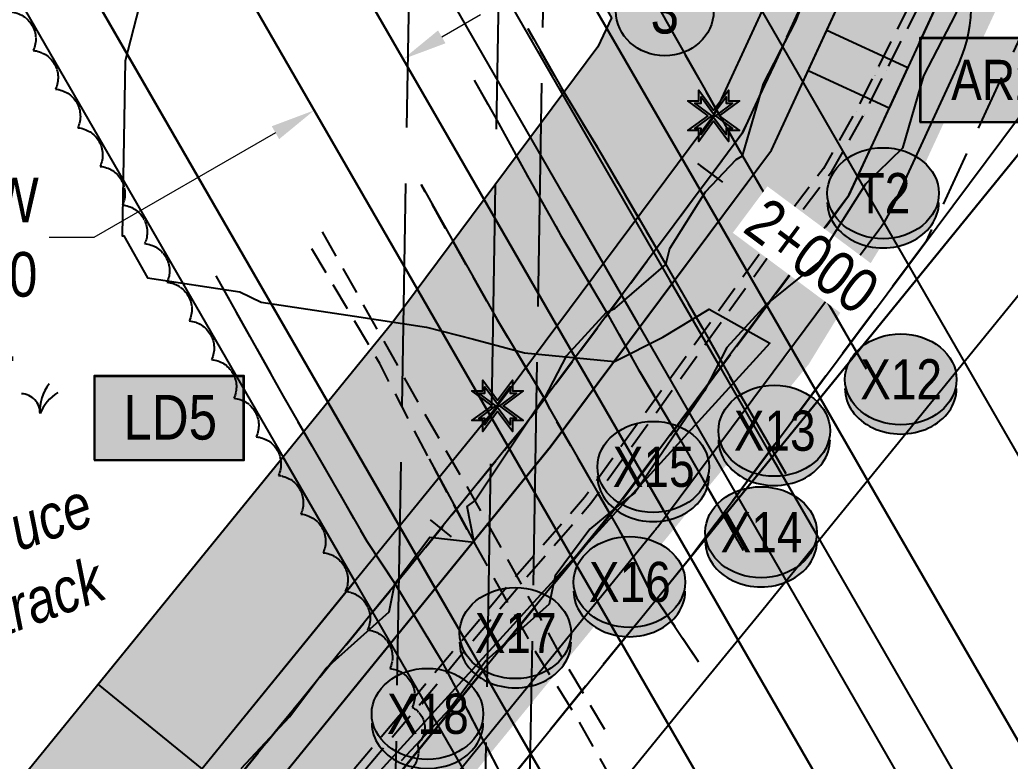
# Model space of a CAD drawing. Extents: x 406232 to 435383, y 6039561 to 6052989.
# Drawn here: x 422206.6 to 422428.4, y 6046898.9 to 6047065.1 of the extents above; entities that cross this region are included whole.
import ezdxf
from ezdxf.enums import TextEntityAlignment as Align

# ---------------------------------------------------------------- set-up
doc = ezdxf.new("R2010")
doc.units = 0
doc.header["$LTSCALE"] = 5
doc.header["$PDSIZE"] = 0.5
for name, pattern in [('0', [1, 1, 0]), ('foc-ACCESSROAD', [3.75, 2.5, -1.25]), ('foc-TIELINE', [1.875, 1.25, -0.625]), ('foc-TOPO', [1, 0.2, -0.8]), ('foc-UNSURVEYED', [12.5, 10, -2.5]), ('UG_PIPE', [1.875, 1.25, -0.625])]:
    doc.linetypes.add(name, pattern=pattern)
doc.layers.get('Defpoints').update_dxf_attribs({"color": 9})
for name, color, linetype in [('AS-PIPE-UG', 44, 'UG_PIPE'), ('AS-ROADS', 254, 'Continuous'), ('F-AR', 190, 'foc-ACCESSROAD'), ('F-RW', 190, 'Continuous'), ('L-MON', 1, 'Continuous'), ('L-USEC', 7, 'foc-UNSURVEYED'), ('P-BUFFER-H 100m', 191, 'Continuous'), ('P-BUFFER-H 30m', 51, 'Continuous'), ('P-CHAINAGE-CL', 201, 'foc-TIELINE'), ('P-CROSSINGS', 250, 'Continuous'), ('P-ELEVATION', 7, 'Continuous'), ('P-PROPOSED', 10, 'Continuous'), ('P-PROPOSED-H', 21, 'Continuous'), ('P-TEMP-BLOCKS', 250, 'Continuous'), ('P-TEMP-H', 41, 'Continuous'), ('P-TEMP_LOG DECK', 46, 'Continuous'), ('P-WORKAREA', 113, 'Continuous'), ('P-WORKAREA-H', 111, 'Continuous'), ('T-BUSH', 110, '0'), ('T-BUSH-T', 110, 'Continuous'), ('T-GENERAL', 48, 'foc-TOPO'), ('WETLAND', 143, 'Continuous')]:
    doc.layers.add(name, color=color, linetype=linetype)
doc.layers.add('F-RW-T', color=190, linetype='Continuous', lineweight=9)
doc.layers.add('P-CHAINAGE-T', color=201, linetype='Continuous', lineweight=18)
doc.styles.add('80', font='ARIALN.TTF', dxfattribs={"height": 10})
doc.styles.add('80CG', font='ARIALN.TTF', dxfattribs={"height": 10})
doc.styles.add('80L', font='ARIALN.TTF', dxfattribs={"height": 10})
doc.styles.add('Crossing', font='ARIALN.TTF', dxfattribs={"height": 10})
doc.styles.add('DESCRIPTION', font='ARIALN.TTF', dxfattribs={"height": 2.5})
doc.dimstyles.new('Compass 5 000', dxfattribs={"dimscale": 5, "dimtxt": 9, "dimasz": 2, "dimexe": 0.2, "dimexo": 0.0625, "dimgap": 0.5, "dimtad": 0, "dimtih": 1, "dimtoh": 1, "dimzin": 0, "dimdsep": 46, "dimtxsty": '80CG', "dimcen": 0.1, "dimse1": 1, "dimse2": 1, "dimclrd": 256, "dimclrt": 256, "dimaunit": 1, "dimadec": 4, "dimazin": 0, "dimtfac": 0.06, "dimtofl": 0, "dimtmove": 0, "dimatfit": 1, "dimfxl": 0.2, "dimtolj": 1, "dimtzin": 0, "dimlwd": -1, "dimarcsym": 0})

# ---------------------------------------------------------------- blocks, each defined once
blk = doc.blocks.new('*D437')
at = {"layer": 'Defpoints', "color": 0, "transparency": 16777216}
for p in [(422281.74, 6047128.85), (422255.05, 6047121.09), (422258.36, 6047115.37)]:
    blk.add_point(p, dxfattribs=at)
at = {"layer": 'F-RW-T', "transparency": 16777216}
for p, q in [((422287.1, 6047139.57), (422295.76, 6047144.57)), ((422246.39, 6047116.1), (422191.72, 6047084.57)), ((422191.72, 6047084.57), (422181.72, 6047084.57))]:
    blk.add_line(p, q, dxfattribs=at)
for points in [[(422286.27, 6047141.02), (422287.93, 6047138.13), (422278.43, 6047134.58)], [(422245.56, 6047117.54), (422247.22, 6047114.66), (422255.05, 6047121.09)]]:
    blk.add_solid(points, dxfattribs=at)
at = {"layer": 'F-RW-T', "transparency": 16777216, "insert": (422142.18, 6047084.57), "char_height": 10, "attachment_point": 5, "style": '80CG'}
blk.add_mtext('\\A1;Nova\\P27.00 P/L R/W\\PPlan 822 1703\\PDPL 800726', dxfattribs=at)
blk = doc.blocks.new('*D444')
at = {"layer": 'Defpoints', "color": 0, "transparency": 16777216}
for p in [(422280.74, 6047076.56), (422260.81, 6047065.07), (422272.52, 6047044.75)]:
    blk.add_point(p, dxfattribs=at)
at = {"layer": 'F-RW-T', "transparency": 16777216}
for p, q in [((422301.12, 6047061.23), (422309.78, 6047066.23)), ((422263.86, 6047039.75), (422223.14, 6047016.27)), ((422223.14, 6047016.27), (422213.14, 6047016.27))]:
    blk.add_line(p, q, dxfattribs=at)
for points in [[(422300.28, 6047062.68), (422301.95, 6047059.79), (422292.45, 6047056.24)], [(422263.03, 6047041.2), (422264.69, 6047038.31), (422272.52, 6047044.75)]]:
    blk.add_solid(points, dxfattribs=at)
at = {"layer": 'F-RW-T', "transparency": 16777216, "insert": (422173.6, 6047016.27), "char_height": 10, "attachment_point": 5, "style": '80CG', "bg_fill": 3, "box_fill_scale": 1.1, "bg_fill_color": 256, "bg_fill_true_color": 13158600, "bg_fill_transparency": 0}
blk.add_mtext('\\A1;Nova\\P23.00 P/L R/W\\PPlan 952 1690\\PDPL 941334', dxfattribs=at)
blk = doc.blocks.new('musk')
at = {"layer": 'T-GENERAL', "linetype": 'Continuous'}
for centre, radius, start, end in [((1.859, 0.152), 1.865, 140.732, 184.6871), ((-0.855, 0.033), 0.856, 357.7915, 88.2897), ((1.913, -0.804), 2.075, 122.4427, 157.2145)]:
    blk.add_arc(centre, radius, start, end, dxfattribs=at)
blk = doc.blocks.new('TEMP')
h = blk.add_hatch(color=255)
h.dxf.hatch_style = 1
h.paths.add_polyline_path([(0, 0.251), (-0.666, 1.152), (-0.666, 0.666), (-1.152, 0.666), (-0.251, 0), (-1.152, -0.666), (-0.666, -0.666), (-0.666, -1.152), (0, -0.251), (0.666, -1.152), (0.666, -0.666), (1.152, -0.666), (0.251, 0), (1.152, 0.666), (0.666, 0.666), (0.666, 1.152)])
h.paths.add_polyline_path([(0.566, 0.849), (0.566, 0.566), (0.849, 0.566), (0.083, 0), (0.849, -0.566), (0.566, -0.566), (0.566, -0.849), (0, -0.083), (-0.566, -0.849), (-0.566, -0.566), (-0.849, -0.566), (-0.083, 0), (-0.849, 0.566), (-0.566, 0.566), (-0.566, 0.849), (0, 0.083)], flags=16)
h = blk.add_hatch(color=1)
h.dxf.hatch_style = 1
h.paths.add_polyline_path([(0, 0.083), (-0.566, 0.849), (-0.566, 0.566), (-0.849, 0.566), (-0.083, 0), (-0.849, -0.566), (-0.566, -0.566), (-0.566, -0.849), (0, -0.083), (0.566, -0.849), (0.566, -0.566), (0.849, -0.566), (0.083, 0), (0.849, 0.566), (0.566, 0.566), (0.566, 0.849)])
at = {"color": 1}
for p, q in [((-0.083, 0), (0.083, 0)), ((0, 0.083), (0, -0.083))]:
    blk.add_line(p, q, dxfattribs=at)
at = {"color": 255, "flags": 128}
blk.add_lwpolyline([(-0.251, 0), (-1.152, 0.666), (-0.666, 0.666), (-0.666, 1.152), (0, 0.251), (0.666, 1.152), (0.666, 0.666), (1.152, 0.666), (0.251, 0), (1.152, -0.666), (0.666, -0.666), (0.666, -1.152), (0, -0.251), (-0.666, -1.152), (-0.666, -0.666), (-1.152, -0.666)], close=True, dxfattribs=at)
at = {"color": 1, "flags": 128}
blk.add_lwpolyline([(-0.083, 0), (-0.849, 0.566), (-0.566, 0.566), (-0.566, 0.849), (0, 0.083), (0.566, 0.849), (0.566, 0.566), (0.849, 0.566), (0.083, 0), (0.849, -0.566), (0.566, -0.566), (0.566, -0.849), (0, -0.083), (-0.566, -0.849), (-0.566, -0.566), (-0.849, -0.566)], close=True, dxfattribs=at)
blk = doc.blocks.new('Temporary Area')
h = blk.add_hatch(color=191)
h.dxf.hatch_style = 1
h.paths.add_polyline_path([(-16.83, -9.44), (16.33, -9.44), (16.33, 9.05), (-16.83, 9.05)])
at = {"color": 250}
for points in [[(-17.03, -9.64), (16.53, -9.64), (16.53, 9.25), (-17.03, 9.25)], [(-16.93, -9.54), (16.43, -9.54), (16.43, 9.15), (-16.93, 9.15)]]:
    blk.add_lwpolyline(points, close=True, dxfattribs=at)
at = {"color": 250, "style": '80L'}
blk.add_attdef('TEMPORARY', text='', height=9, dxfattribs=at).set_placement((0, -0.15), align=Align.MIDDLE_CENTER)
blk = doc.blocks.new('Temp_Area3')
h = blk.add_hatch(color=111)
h.dxf.hatch_style = 1
h.paths.add_polyline_path([(-16.83, -9.44), (16.33, -9.44), (16.33, 9.05), (-16.83, 9.05)])
at = {"color": 250}
for points in [[(-17.03, -9.64), (16.53, -9.64), (16.53, 9.25), (-17.03, 9.25)], [(-16.93, -9.54), (16.43, -9.54), (16.43, 9.15), (-16.93, 9.15)]]:
    blk.add_lwpolyline(points, close=True, dxfattribs=at)
at = {"color": 250, "style": '80L'}
blk.add_attdef('TEMPORARY', text='', height=9, dxfattribs=at).set_placement((0, -0.15), align=Align.MIDDLE_CENTER)
blk = doc.blocks.new('xing3')
h = blk.add_hatch(color=250)
h.dxf.hatch_style = 1
edge = h.paths.add_edge_path()
edge.add_ellipse((0, -2.05), major_axis=(-12.5, 0), ratio=0.816297, start_angle=0, end_angle=180)
edge.add_line((12.5, -2.05), (12.5, 0))
edge.add_ellipse((0, 0), major_axis=(-12.5, 0), ratio=0.816297, start_angle=0, end_angle=180, ccw=False)
edge.add_line((-12.5, 0), (-12.5, -2.05))
at = {"layer": 'P-BUFFER-H 100m'}
h = blk.add_hatch(color=256, dxfattribs=at)
h.dxf.hatch_style = 1
edge = h.paths.add_edge_path()
edge.add_ellipse((0, 0), major_axis=(-12.5, 0), ratio=0.816297, start_angle=0, end_angle=360)
at = {"color": 250}
blk.add_ellipse((0, 0), major_axis=(-12.5, 0), ratio=0.816297, dxfattribs=at)
blk.add_ellipse((0, -2.05), major_axis=(-12.5, 0), ratio=0.816297, start_param=0, end_param=3.141593, dxfattribs=at)
at = {"color": 250, "style": 'Crossing'}
blk.add_attdef('CROSSING', text='', height=9, dxfattribs=at).set_placement((0.09, 0.02), align=Align.MIDDLE_CENTER)
at = {"color": 250, "style": 'Crossing', "flags": 1}
for tag, p in [('OWNER', (0.09, -12.49)), ('DESCRIPTION', (0.09, -25.77)), ('LOCATION', (0.09, -39.3)), ('DWG_REF', (0.09, -52.84))]:
    blk.add_attdef(tag, text='', height=9, dxfattribs=at).set_placement(p, align=Align.MIDDLE_CENTER)
blk = doc.blocks.new('xing2')
h = blk.add_hatch(color=50)
h.dxf.hatch_style = 1
edge = h.paths.add_edge_path()
edge.add_ellipse((0, 0), major_axis=(-12.5, 0), ratio=0.816297, start_angle=0, end_angle=360)
h = blk.add_hatch(color=250)
h.dxf.hatch_style = 1
edge = h.paths.add_edge_path()
edge.add_ellipse((0, -2.05), major_axis=(-12.5, 0), ratio=0.816297, start_angle=0, end_angle=180)
edge.add_line((12.5, -2.05), (12.5, 0))
edge.add_ellipse((0, 0), major_axis=(-12.5, 0), ratio=0.816297, start_angle=0, end_angle=180, ccw=False)
edge.add_line((-12.5, 0), (-12.5, -2.05))
at = {"color": 250}
blk.add_ellipse((0, 0), major_axis=(-12.5, 0), ratio=0.816297, dxfattribs=at)
blk.add_ellipse((0, -2.05), major_axis=(-12.5, 0), ratio=0.816297, start_param=0, end_param=3.141593, dxfattribs=at)
at = {"color": 250, "style": 'Crossing'}
blk.add_attdef('CROSSING', text='', height=9, dxfattribs=at).set_placement((0.09, 0.02), align=Align.MIDDLE_CENTER)
at = {"color": 250, "style": 'Crossing', "flags": 1}
for tag, p in [('OWNER', (0.09, -12.49)), ('DESCRIPTION', (0.09, -25.77)), ('LOCATION', (0.09, -39.3)), ('DWG_REF', (0.09, -52.84))]:
    blk.add_attdef(tag, text='', height=9, dxfattribs=at).set_placement(p, align=Align.MIDDLE_CENTER)
blk = doc.blocks.new('*U699')
at = {"layer": 'P-ELEVATION'}
h = blk.add_hatch(color=111, dxfattribs=at)
h.dxf.hatch_style = 1
edge = h.paths.add_edge_path()
edge.add_ellipse((0, 0), major_axis=(-10.94, 0), ratio=0.913794, start_angle=0, end_angle=360)
at = {"layer": 'P-ELEVATION', "color": 7, "flags": 128}
blk.add_lwpolyline([(0, 0, 5, 0, 0), (30.2, 0.4, 0, 0, 0)], format="xyseb", dxfattribs=at)
at = {"layer": 'P-ELEVATION', "color": 7}
blk.add_ellipse((0, 0), major_axis=(-10.94, 0), ratio=0.913794, dxfattribs=at)
at = {"layer": 'P-ELEVATION', "style": '80'}
blk.add_attdef('BEND', text='', height=10, dxfattribs=at).set_placement((0, 0), align=Align.MIDDLE_CENTER)

msp = doc.modelspace()

# ---------------------------------------------------------------- hatches: boundary and pattern name
at = {"layer": 'P-BUFFER-H 30m'}
h = msp.add_hatch(color=256, dxfattribs=at)
h.dxf.hatch_style = 1
edge = h.paths.add_edge_path()
edge.add_line((422078.669, 6046739.07), (422091.406, 6046743.276))
edge.add_line((422091.406, 6046743.276), (422159.052, 6046746.994))
edge.add_arc((422157.406, 6046776.935), 29.986, 273.1459, 290.20378)
edge.add_line((422167.762, 6046748.794), (422184.143, 6046754.822))
edge.add_arc((422173.786, 6046782.963), 29.986, 290.20378, 320.86286)
edge.add_line((422197.045, 6046764.037), (422348.716, 6046950.421))
edge.add_arc((422325.458, 6046969.348), 29.986, 320.86286, 323.33395)
edge.add_line((422349.51, 6046951.441), (422399.023, 6047017.95))
edge.add_arc((422374.97, 6047035.856), 29.986, 323.33395, 335.22695)
edge.add_line((422402.197, 6047023.291), (422416.923, 6047055.2))
edge.add_arc((422389.696, 6047067.765), 29.986, 335.22695, 389.96272)
edge.add_line((422415.675, 6047082.741), (422097.869, 6047634.025))
edge.add_line((422097.869, 6047634.025), (422176.617, 6047866.451))
edge.add_arc((422148.217, 6047876.073), 29.986, 341.28303, 350.34858)
edge.add_line((422177.779, 6047871.046), (422216.802, 6048100.513))
edge.add_line((422216.802, 6048100.513), (422619.954, 6048513.275))
edge.add_arc((422598.502, 6048534.228), 29.986, 315.6749, 328.0327)
edge.add_arc((423027.778, 6049193.767), 786.938, 233.619087, 239.124397, ccw=False)
edge.add_line((422561.006, 6048560.211), (422153.361, 6048142.848))
edge.add_arc((422174.813, 6048121.896), 29.986, 135.6749, 170.34853)
edge.add_line((422145.251, 6048126.923), (422104.471, 6047887.126))
edge.add_line((422104.471, 6047887.126), (422020.339, 6047638.81))
edge.add_arc((422048.739, 6047629.188), 29.986, 161.28303, 209.96272)
edge.add_line((422022.76, 6047614.212), (422339.099, 6047065.472))
edge.add_line((422339.099, 6047065.472), (422336.093, 6047058.958))
edge.add_line((422336.093, 6047058.958), (422289.957, 6046996.985))
edge.add_line((422289.957, 6046996.985), (422147.087, 6046821.416))
edge.add_line((422147.087, 6046821.416), (422081.327, 6046817.801))
edge.add_arc((422082.973, 6046787.86), 29.986, 93.1459, 108.27547)
edge.add_line((422073.57, 6046816.334), (422044.337, 6046806.68))
edge.add_arc((422053.741, 6046778.206), 29.986, 108.27547, 136.71459)
edge.add_line((422031.912, 6046798.766), (421950.911, 6046712.766))
edge.add_arc((421972.74, 6046692.206), 29.986, 136.71459, 153.9725)
edge.add_line((421945.794, 6046705.365), (421829.892, 6046468.019))
edge.add_line((421829.892, 6046468.019), (421682.659, 6046318.916))
edge.add_arc((421703.995, 6046297.847), 29.986, 135.36133, 149.54377)
edge.add_line((421678.147, 6046313.046), (421542.211, 6046081.869))
edge.add_line((421542.211, 6046081.869), (421518.908, 6046052.69))
edge.add_arc((421542.34, 6046033.978), 29.986, 141.38985, 231.38985)
edge.add_line((421523.628, 6046010.546), (421558.775, 6045982.478))
edge.add_line((421558.775, 6045982.478), (421517.661, 6045930.994))
edge.add_arc((421541.092, 6045912.282), 29.986, 141.38985, 231.38985)
edge.add_line((421522.38, 6045888.85), (421539.649, 6045875.06))
edge.add_line((421539.649, 6045875.06), (421549.279, 6045736.701))
edge.add_line((421549.279, 6045736.701), (421371.933, 6045442.559))
edge.add_line((421371.933, 6045442.559), (421241.803, 6045246.163))
edge.add_arc((421266.8, 6045229.601), 29.986, 146.47195, 178.67792)
edge.add_line((421236.822, 6045230.292), (421226.276, 6044773.342))
edge.add_arc((421256.255, 6044772.65), 29.986, 178.67792, 186.87826)
edge.add_line((421226.484, 6044769.059), (421243.384, 6044628.964))
edge.add_line((421243.384, 6044628.964), (421276.513, 6044131.456))
edge.add_line((421276.513, 6044131.456), (421265.916, 6043833.544))
edge.add_line((421265.916, 6043833.544), (421226.079, 6042854.329))
edge.add_line((421226.079, 6042854.329), (421217.113, 6042635.181))
edge.add_line((421217.113, 6042635.181), (421201.691, 6042634.376))
edge.add_arc((421203.255, 6042604.431), 29.986, 92.98912, 124.70638)
edge.add_line((421186.181, 6042629.082), (421141.768, 6042598.321))
edge.add_line((421141.768, 6042598.321), (421082.239, 6042574.607))
edge.add_line((421082.239, 6042574.607), (420991.134, 6042558.346))
edge.add_arc((420996.402, 6042528.826), 29.986, 100.11985, 107.66455)
edge.add_line((420987.303, 6042557.399), (420935.116, 6042540.779))
edge.add_arc((420944.215, 6042512.207), 29.986, 107.66455, 188.71673)
edge.add_line((420914.575, 6042507.662), (420925.485, 6042436.504))
edge.add_arc((420955.125, 6042441.048), 29.986, 188.71673, 293.19001)
edge.add_arc((420969.945, 6042443.319), 29.986, 264.23499, 368.71673)
edge.add_line((420999.585, 6042447.864), (420994.502, 6042481.016))
edge.add_line((420994.502, 6042481.016), (421007.225, 6042485.068))
edge.add_line((421007.225, 6042485.068), (421057.718, 6042494.08))
edge.add_line((421057.718, 6042494.08), (421087.36, 6042336.645))
edge.add_arc((421116.829, 6042342.193), 29.986, 190.66276, 295.14027)
edge.add_arc((421131.563, 6042344.967), 29.986, 266.18524, 370.66276)
edge.add_line((421161.032, 6042350.515), (421130.419, 6042513.105))
edge.add_line((421130.419, 6042513.105), (421174.267, 6042530.573))
edge.add_arc((421163.17, 6042558.43), 29.986, 291.72064, 304.70638)
edge.add_line((421180.243, 6042533.779), (421218.361, 6042560.179))
edge.add_line((421218.361, 6042560.179), (421261.944, 6042562.454))
edge.add_arc((421260.38, 6042592.4), 29.986, 272.98912, 357.65718)
edge.add_line((421290.341, 6042591.174), (421300.983, 6042851.272))
edge.add_line((421300.983, 6042851.272), (421340.824, 6043830.611))
edge.add_arc((421310.863, 6043831.83), 29.986, 357.67037, 357.96277)
edge.add_line((421340.83, 6043830.764), (421351.513, 6044131.087))
edge.add_arc((421321.546, 6044132.153), 29.986, 357.96277, 363.80973)
edge.add_line((421351.466, 6044134.145), (421318.071, 6044635.642))
edge.add_arc((421288.151, 6044633.65), 29.986, 3.80973, 6.88899)
edge.add_line((421317.92, 6044637.247), (421301.297, 6044774.84))
edge.add_line((421301.297, 6044774.84), (421311.468, 6045215.581))
edge.add_line((421311.468, 6045215.581), (421434.955, 6045401.951))
edge.add_arc((421409.958, 6045418.514), 29.986, 326.47195, 328.91305)
edge.add_line((421435.638, 6045403.031), (421620.817, 6045710.164))
edge.add_arc((421595.137, 6045725.647), 29.986, 328.91305, 363.98161)
edge.add_line((421625.051, 6045727.729), (421613.063, 6045899.966))
edge.add_arc((421583.149, 6045897.884), 29.986, 3.98161, 45.395)
edge.add_line((421604.205, 6045919.233), (421645.422, 6045970.846))
edge.add_arc((421621.991, 6045989.558), 29.986, 321.38985, 411.38985)
edge.add_line((421640.703, 6046012.989), (421605.299, 6046041.262))
edge.add_line((421605.299, 6046041.262), (421739.932, 6046270.224))
edge.add_line((421739.932, 6046270.224), (421888.413, 6046420.589))
edge.add_arc((421867.076, 6046441.659), 29.986, 315.36133, 333.9725)
edge.add_line((421894.021, 6046428.501), (422010.162, 6046666.336))
edge.add_line((422010.162, 6046666.336), (422078.669, 6046739.07))
at = {"layer": 'P-PROPOSED-H'}
h = msp.add_hatch(color=256, dxfattribs=at)
h.dxf.hatch_style = 1
edge = h.paths.add_edge_path()
edge.add_line((421288.151, 6044633.65), (421271.269, 6044773.38))
edge.add_line((421271.269, 6044773.38), (421281.69, 6045224.927))
edge.add_line((421281.69, 6045224.927), (421409.958, 6045418.514))
edge.add_line((421409.958, 6045418.514), (421595.137, 6045725.647))
edge.add_line((421595.137, 6045725.647), (421583.149, 6045897.884))
edge.add_line((421583.149, 6045897.884), (421562.164, 6045914.641))
edge.add_line((421562.164, 6045914.641), (421621.991, 6045989.558))
edge.add_line((421621.991, 6045989.558), (421563.412, 6046036.337))
edge.add_line((421563.412, 6046036.337), (421579.359, 6046056.306))
edge.add_line((421579.359, 6046056.306), (421715.974, 6046288.639))
edge.add_line((421715.974, 6046288.639), (421867.076, 6046441.659))
edge.add_line((421867.076, 6046441.659), (421985.214, 6046683.583))
edge.add_line((421985.214, 6046683.583), (422062.05, 6046765.161))
edge.add_line((422062.05, 6046765.161), (422085.784, 6046772.999))
edge.add_line((422085.784, 6046772.999), (422157.406, 6046776.935))
edge.add_line((422157.406, 6046776.935), (422173.786, 6046782.963))
edge.add_line((422173.786, 6046782.963), (422325.458, 6046969.348))
edge.add_line((422325.458, 6046969.348), (422374.97, 6047035.856))
edge.add_line((422374.97, 6047035.856), (422389.696, 6047067.765))
edge.add_line((422389.696, 6047067.765), (422065.116, 6047630.8))
edge.add_line((422065.116, 6047630.8), (422148.217, 6047876.073))
edge.add_line((422148.217, 6047876.073), (422188.809, 6048114.768))
edge.add_line((422188.809, 6048114.768), (422598.502, 6048534.228))
edge.add_arc((423027.778, 6049193.767), 786.938, 235.830003, 236.941005, ccw=False)
edge.add_line((422585.794, 6048542.675), (422174.813, 6048121.896))
edge.add_line((422174.813, 6048121.896), (422133.634, 6047879.756))
edge.add_line((422133.634, 6047879.756), (422048.739, 6047629.188))
edge.add_line((422048.739, 6047629.188), (422372.83, 6047067.001))
edge.add_line((422372.83, 6047067.001), (422362.011, 6047043.557))
edge.add_line((422362.011, 6047043.557), (422313.624, 6046978.56))
edge.add_line((422313.624, 6046978.56), (422164.751, 6046795.615))
edge.add_line((422164.751, 6046795.615), (422154.338, 6046791.783))
edge.add_line((422154.338, 6046791.783), (422082.973, 6046787.86))
edge.add_line((422082.973, 6046787.86), (422053.741, 6046778.206))
edge.add_line((422053.741, 6046778.206), (421972.74, 6046692.206))
edge.add_line((421972.74, 6046692.206), (421854.681, 6046450.445))
edge.add_line((421854.681, 6046450.445), (421703.995, 6046297.847))
edge.add_line((421703.995, 6046297.847), (421566.976, 6046064.827))
edge.add_line((421566.976, 6046064.827), (421542.34, 6046033.978))
edge.add_line((421542.34, 6046033.978), (421600.919, 6045987.198))
edge.add_line((421600.919, 6045987.198), (421541.092, 6045912.282))
edge.add_line((421541.092, 6045912.282), (421568.649, 6045890.276))
edge.add_line((421568.649, 6045890.276), (421579.851, 6045729.331))
edge.add_line((421579.851, 6045729.331), (421397.283, 6045426.529))
edge.add_line((421397.283, 6045426.529), (421266.8, 6045229.601))
edge.add_line((421266.8, 6045229.601), (421256.255, 6044772.65))
edge.add_line((421256.255, 6044772.65), (421273.25, 6044631.758))
edge.add_line((421273.25, 6044631.758), (421306.535, 6044131.921))
edge.add_line((421306.535, 6044131.921), (421295.88, 6043832.401))
edge.add_line((421295.88, 6043832.401), (421256.041, 6042853.11))
edge.add_line((421256.041, 6042853.11), (421245.958, 6042606.66))
edge.add_line((421245.958, 6042606.66), (421203.255, 6042604.431))
edge.add_line((421203.255, 6042604.431), (421156.036, 6042571.727))
edge.add_line((421156.036, 6042571.727), (421090.506, 6042545.622))
edge.add_line((421090.506, 6042545.622), (420996.402, 6042528.826))
edge.add_line((420996.402, 6042528.826), (420944.215, 6042512.207))
edge.add_line((420944.215, 6042512.207), (420955.125, 6042441.048))
edge.add_line((420955.125, 6042441.048), (420969.945, 6042443.319))
edge.add_line((420969.945, 6042443.319), (420960.978, 6042501.81))
edge.add_line((420960.978, 6042501.81), (421000.01, 6042514.24))
edge.add_line((421000.01, 6042514.24), (421081.691, 6042528.819))
edge.add_line((421081.691, 6042528.819), (421116.829, 6042342.193))
edge.add_line((421116.829, 6042342.193), (421131.563, 6042344.967))
edge.add_line((421131.563, 6042344.967), (421096.382, 6042531.824))
edge.add_line((421096.382, 6042531.824), (421163.17, 6042558.43))
edge.add_line((421163.17, 6042558.43), (421208.29, 6042589.68))
edge.add_line((421208.29, 6042589.68), (421260.38, 6042592.4))
edge.add_line((421260.38, 6042592.4), (421271.021, 6042852.497))
edge.add_line((421271.021, 6042852.497), (421310.863, 6043831.83))
edge.add_line((421310.863, 6043831.83), (421321.546, 6044132.153))
edge.add_line((421321.546, 6044132.153), (421288.151, 6044633.65))
at = {"layer": 'P-TEMP-H'}
h = msp.add_hatch(color=256, dxfattribs=at)
h.dxf.hatch_style = 1
h.paths.add_polyline_path([(422224.128, 6046916.089), (422247.386, 6046897.162), (422281.644, 6046939.26), (422265.607, 6046967.062)])
h = msp.add_hatch(color=256, dxfattribs=at)
h.dxf.hatch_style = 1
h.paths.add_polyline_path([(422256.408, 6046908.249), (422281.644, 6046939.26), (422276.298, 6046948.528), (422248.655, 6046914.558)])
at = {"layer": 'P-WORKAREA-H'}
h = msp.add_hatch(color=256, dxfattribs=at)
h.dxf.hatch_style = 1
h.paths.add_polyline_path([(422387.369, 6047062.722), (422405.517, 6047054.343), (422401.327, 6047045.268), (422383.18, 6047053.647)])

# ---------------------------------------------------------------- linework, layer by layer
at = {"layer": 'AS-PIPE-UG', "flags": 128}
for points in [[(422007.506, 6047657.092), (422147.185, 6047425.856), (422192.182, 6047342.674), (422241.334, 6047254.941), (422349.275, 6047068.454), (422368.46, 6047034.531), (422396.21, 6046986.824)], [(422588.531, 6047373.113), (422559.251, 6047335.426), (422519.953, 6047284.32), (422436.712, 6047129.151), (422394.271, 6047045.44), (422386.6, 6047031.708), (422377.629, 6047019.982), (422333.11, 6046957.994), (422317.232, 6046939.716), (422189.53, 6046787.387), (422180.474, 6046777.718), (422166.555, 6046770.016), (422160.88, 6046766.976), (422153.41, 6046765.307), (422106.411, 6046757.777), (422092.804, 6046756.225), (422078.364, 6046753.547), (422070.862, 6046750.466), (422065.61, 6046747.067), (422003.275, 6046687.397), (421993.778, 6046676.89), (421993.756, 6046676.908), (421989.898, 6046669.4), (421877.222, 6046445.447), (421871.844, 6046434.653), (421867.496, 6046429.434), (421725.754, 6046277.072), (421607.655, 6046081.375), (421588.041, 6046049.128), (421561.01, 6046012.988), (421557.515, 6046009.386), (421555.235, 6046008.725), (421552.894, 6046009.836), (421550.151, 6046009.826), (421546.852, 6046007.765), (421538.659, 6045997.298)], [(422590.973, 6047373.069), (422560.68, 6047334.078), (422521.517, 6047283.147), (422438.392, 6047128.195), (422395.941, 6047044.464), (422388.152, 6047030.52), (422379.09, 6047018.676), (422334.523, 6046956.621), (422318.581, 6046938.269), (422190.847, 6046785.902), (422181.458, 6046775.878), (422167.161, 6046767.967), (422161.153, 6046764.748), (422153.254, 6046762.984), (422106.117, 6046755.431), (422092.542, 6046753.883), (422078.46, 6046751.271), (422071.435, 6046748.386), (422066.597, 6046745.255), (422004.51, 6046685.823), (421995.235, 6046675.562), (421991.59, 6046668.468), (421878.922, 6046444.53), (421873.409, 6046433.466), (421868.819, 6046427.956), (421727.213, 6046275.74), (421609.252, 6046080.272), (421589.57, 6046047.914), (421562.363, 6046011.538)], [(422378.148, 6046963.408), (422366.312, 6046983.916), (422360.338, 6046994.532), (422351.323, 6047010.249), (422346.265, 6047018.814), (422336.854, 6047035.033), (422328.11, 6047049.512), (422320.357, 6047063.107)], [(422308.405, 6047051.553), (422312.963, 6047043.417), (422320.228, 6047030.195), (422327.727, 6047016.861), (422338.036, 6046999.525), (422345.117, 6046986.776), (422354.875, 6046970.344), (422363.822, 6046954.606), (422368.593, 6046946.081)], [(422358.592, 6046921.186), (422347.377, 6046937.93), (422342.131, 6046948.442), (422338.391, 6046955.014), (422325.299, 6046977.756), (422324.109, 6046980.163), (422313.835, 6046997.351), (422304.016, 6047014.667), (422296.487, 6047028.131)], [(422274.318, 6047017.52), (422285.244, 6046998.096), (422295.78, 6046979.391), (422308.519, 6046957.271), (422326.909, 6046924.114), (422337.967, 6046905.398)], [(422348.993, 6046877.808), (422331.505, 6046908.406), (422322.183, 6046923.348), (422308.348, 6046947.952), (422297.822, 6046967.527), (422287.205, 6046988.03), (422271.275, 6047015.045)], [(422250.502, 6047007.667), (422265.586, 6046980.743), (422284.305, 6046948.223), (422290.63, 6046938.703), (422300.986, 6046921.554), (422314.292, 6046896.079), (422327.118, 6046873.639)]]:
    msp.add_lwpolyline(points, dxfattribs=at)
at = {"layer": 'AS-ROADS', "const_width": 4.998, "flags": 128}
msp.add_lwpolyline([(422178.188, 6046754.306), (422204.859, 6046773.603), (422381.26, 6046989.296), (422402.529, 6047024.006), (422449.037, 6047124.726), (422534.422, 6047275.899), (422572.07, 6047327.224), (422609.747, 6047372.733)], dxfattribs=at)
at = {"layer": 'Defpoints', "color": 5}
msp.add_polyline3d([(422256.201, 6046897.243, 849.348), (422267.033, 6046908.849, 849.315), (422275.204, 6046919.727, 849.314), (422289.303, 6046932.356, 849.081), (422290.63, 6046938.703, 849.871), (422298.458, 6046949.102, 848.942), (422308.348, 6046947.952, 848.812), (422306.821, 6046955.988, 848.818), (422308.519, 6046957.271, 848.694), (422323.732, 6046980.089, 848.836), (422324.109, 6046980.163, 848.873), (422329.123, 6046989.852, 848.77), (422338.036, 6046999.525, 849.172), (422339.854, 6047000.335, 849.211), (422351.323, 6047010.249, 849.015), (422352.186, 6047013.796, 849.063), (422360.185, 6047026.488, 849.884), (422367.072, 6047033.712, 850.044), (422368.46, 6047034.531, 850.136), (422373.168, 6047050.719, 850.879), (422380.332, 6047064.586, 852.22), (422386.513, 6047080.466, 852.518), (422393.619, 6047092.46, 851.455), (422401.709, 6047110.815, 851.399)], dxfattribs=at)
at = {"layer": 'Defpoints', "color": 3}
for points in [[(422349.275, 6047068.454, 851.514), (422368.46, 6047034.531, 850.136), (422396.21, 6046986.824, 848.409)], [(422320.357, 6047063.107, 851.4), (422328.11, 6047049.512, 850.681), (422336.854, 6047035.033, 850.427), (422346.265, 6047018.814, 849.492), (422351.323, 6047010.249, 849.015), (422360.338, 6046994.532, 848.414), (422366.312, 6046983.916, 848.129), (422378.148, 6046963.408, 847.576)], [(422308.405, 6047051.553, 850.725), (422312.963, 6047043.417, 850.73), (422320.228, 6047030.195, 850.182), (422327.727, 6047016.861, 849.563), (422338.036, 6046999.525, 849.172), (422345.117, 6046986.776, 848.792), (422354.875, 6046970.344, 848.383), (422363.822, 6046954.606, 847.854), (422368.593, 6046946.081, 847.869)], [(422296.487, 6047028.131, 850.529), (422304.016, 6047014.667, 849.724), (422313.835, 6046997.351, 849.429), (422324.109, 6046980.163, 848.873), (422325.299, 6046977.756, 848.907), (422338.391, 6046955.014, 848.778), (422342.131, 6046948.442, 848.671), (422347.377, 6046937.93, 848.569), (422358.592, 6046921.186, 847.963)], [(422250.502, 6047007.667, 851.407), (422265.586, 6046980.743, 850.07), (422284.305, 6046948.223, 849.455), (422290.63, 6046938.703, 849.871), (422300.986, 6046921.554, 849.152), (422314.292, 6046896.079, 848.67), (422327.118, 6046873.639, 848.229)]]:
    msp.add_polyline3d(points, dxfattribs=at)
at = {"layer": 'Defpoints'}
msp.add_polyline3d([(422381.263, 6047067.383, 853.083), (422379.723, 6047064.046, 852.755), (422377.629, 6047059.508, 852.246), (422375.535, 6047054.97, 852.239), (422373.441, 6047050.432, 851.946), (422371.346, 6047045.894, 851.415), (422369.252, 6047041.357, 850.668), (422368.491, 6047039.707, 850.475), (422366.592, 6047037.155, 850.216), (422363.607, 6047033.147, 850.012), (422360.623, 6047029.138, 849.701), (422357.638, 6047025.129, 849.513), (422354.654, 6047021.12, 849.302), (422351.67, 6047017.111, 849.083), (422348.685, 6047013.103, 848.84), (422345.701, 6047009.094, 848.756), (422342.716, 6047005.085, 848.81), (422339.732, 6047001.076, 848.797), (422336.748, 6046997.067, 848.719), (422333.763, 6046993.058, 848.662), (422330.779, 6046989.05, 848.513), (422327.795, 6046985.041, 848.298), (422324.81, 6046981.032, 848.391), (422321.826, 6046977.023, 848.173), (422319.637, 6046974.084, 848.021), (422318.796, 6046973.05, 848.041), (422315.642, 6046969.173, 848.179), (422312.487, 6046965.297, 848.194), (422309.333, 6046961.42, 848.454), (422306.179, 6046957.544, 848.548), (422303.024, 6046953.667, 848.555), (422299.87, 6046949.791, 848.56), (422296.716, 6046945.914, 848.652), (422293.561, 6046942.038, 848.817), (422290.407, 6046938.161, 848.868), (422287.253, 6046934.285, 848.809), (422284.098, 6046930.408, 848.943), (422280.944, 6046926.532, 848.968), (422277.79, 6046922.655, 849), (422274.635, 6046918.779, 849.001), (422271.481, 6046914.902, 848.971), (422268.327, 6046911.026, 848.952), (422265.172, 6046907.149, 849.014), (422262.018, 6046903.273, 849.074), (422258.864, 6046899.396, 848.978), (422255.709, 6046895.519, 849.022)], dxfattribs=at)
at = {"layer": 'Defpoints', "color": 2}
msp.add_polyline3d([(422298.272, 6046966.689, 1.599), (422304.32, 6046955.445, 2.076), (422308.414, 6046947.835, 2.399)], dxfattribs=at)
at = {"layer": 'F-AR'}
for points in [[(422185.833, 6046766.095), (422297.864, 6046903.766), (422302.771, 6046909.797), (422314.178, 6046923.814), (422328.519, 6046941.438), (422332.534, 6046946.371), (422341.651, 6046957.622), (422352.279, 6046971.9), (422358.341, 6046980.042), (422367.102, 6046991.81), (422375.911, 6047003.643), (422392.249, 6047025.589), (422392.4, 6047025.916), (422440.114, 6047129.307), (422526.005, 6047281.334), (422526.005, 6047281.334), (422564.182, 6047333.388), (422596.962, 6047372.962)], [(422622.542, 6047372.504), (422579.954, 6047321.09), (422579.954, 6047321.09), (422542.826, 6047270.468), (422542.826, 6047270.468), (422457.922, 6047120.186), (422409.528, 6047015.322), (422409.528, 6047015.322), (422409.528, 6047015.322), (422375.732, 6046969.926), (422373.731, 6046967.238), (422357.013, 6046944.781), (422357.013, 6046944.781), (422357.013, 6046944.781), (422357.013, 6046944.781), (422312.57, 6046890.166), (422300.72, 6046875.604), (422197.88, 6046749.227)]]:
    msp.add_lwpolyline(points, dxfattribs=at)
at = {"layer": 'F-RW'}
for points in [[(421418.24, 6048722.39), (421520.732, 6048544.449), (421550.498, 6048492.771), (421557.963, 6048479.797), (421780.565, 6048094.468), (421972.373, 6047761.459), (422150.656, 6047452.397), (422457.439, 6046920.252), (422730.69, 6046479.154), (422749.586, 6046448.652), (422762.882, 6046427.2), (422801.284, 6046365.224)], [(421417.167, 6048660.155), (421519.659, 6048482.206), (421522.771, 6048476.812), (421530.256, 6048463.836), (421743.244, 6048095.14), (421944.664, 6047745.468), (422211.594, 6047282.544), (422300.298, 6047128.713), (422329.597, 6047077.9), (422362.628, 6047020.617), (422373.507, 6047001.75), (422384.386, 6046982.883), (422385.447, 6046981.049), (422396.14, 6046962.513), (422430.071, 6046903.67), (422692.636, 6046479.833), (422711.533, 6046449.33), (422735.678, 6046410.363), (422763.331, 6046365.901)], [(422763.331, 6046365.901), (422735.678, 6046410.363), (422711.533, 6046449.33), (422692.636, 6046479.833), (422430.071, 6046903.67), (422396.14, 6046962.513), (422385.447, 6046981.049), (422384.386, 6046982.883), (422373.507, 6047001.75), (422362.628, 6047020.617), (422329.597, 6047077.9), (422300.298, 6047128.713), (422211.594, 6047282.544), (421944.664, 6047745.468), (421743.244, 6048095.14), (421530.256, 6048463.836), (421522.771, 6048476.812), (421519.659, 6048482.206), (421417.167, 6048660.155)], [(421416.633, 6048629.169), (421509.028, 6048468.89), (421516.517, 6048455.903), (421519.127, 6048451.374), (421724.345, 6048095.48), (422192.919, 6047282.876), (422299.767, 6047097.583), (422329.067, 6047046.771), (422352.208, 6047006.639), (422363.087, 6046987.772), (422373.966, 6046968.905), (422374.63, 6046967.754), (422385.321, 6046949.213), (422416.322, 6046895.45), (422673.831, 6046480.168), (422692.747, 6046449.665), (422722.271, 6046402.061), (422724.82, 6046403.641), (422748.31, 6046366.169)], [(422731.288, 6046366.472), (422679.528, 6046449.901), (422660.657, 6046480.403), (422406.886, 6046889.791), (422377.889, 6046940.076), (422367.203, 6046958.617), (422366.811, 6046959.3), (422355.93, 6046978.171), (422345.052, 6046997.04), (422328.702, 6047025.399), (422299.402, 6047076.22), (422180.126, 6047283.105), (421711.637, 6048095.709), (421518.763, 6048430.257), (421507.136, 6048450.464), (421499.628, 6048463.471), (421416.266, 6048607.883)], [(421415.728, 6048576.672), (421479.362, 6048466.31), (421485.647, 6048455.41), (421493.136, 6048442.423), (421518.223, 6048398.918), (421692.865, 6048096.046), (422161.442, 6047283.438), (422298.872, 6047045.107), (422328.172, 6046994.295), (422334.641, 6046983.075), (422345.522, 6046964.207), (422356.4, 6046945.341), (422367.092, 6046926.801), (422393.154, 6046881.604), (422641.73, 6046480.741), (422660.645, 6046450.238), (422712.381, 6046366.809)], [(422712.381, 6046366.809), (422660.645, 6046450.238), (422641.73, 6046480.741), (422393.154, 6046881.604), (422367.092, 6046926.801), (422356.4, 6046945.341), (422345.522, 6046964.207), (422334.641, 6046983.075), (422328.172, 6046994.295), (422298.872, 6047045.107), (422161.442, 6047283.438), (421692.865, 6048096.046), (421518.223, 6048398.918), (421493.136, 6048442.423), (421485.647, 6048455.41), (421479.362, 6048466.31), (421415.728, 6048576.672)], [(421414.957, 6048531.985), (421459.443, 6048454.833), (421465.739, 6048443.926), (421473.22, 6048430.94), (421517.453, 6048354.231), (421666.049, 6048096.529), (421887.434, 6047712.572), (422134.627, 6047283.916), (422298.109, 6047000.372), (422319.476, 6046963.331), (422327.409, 6046949.558), (422330.173, 6046944.789), (422340.864, 6046926.238), (422346.845, 6046915.876), (422351.558, 6046907.703), (422373.418, 6046869.806), (422614.368, 6046481.229), (422633.283, 6046450.726), (422649.623, 6046424.381), (422656.039, 6046408.346), (422677.238, 6046374.157), (422681.454, 6046367.36)], [(422681.454, 6046367.36), (422677.238, 6046374.157), (422679.788, 6046375.738), (422649.623, 6046424.381), (422633.283, 6046450.726), (422614.368, 6046481.229), (422373.418, 6046869.806), (422351.558, 6046907.703), (422346.845, 6046915.876), (422340.864, 6046926.238), (422330.173, 6046944.789), (422327.409, 6046949.558), (422319.476, 6046963.331), (422298.109, 6047000.372), (422134.627, 6047283.916), (421887.434, 6047712.572), (421666.049, 6048096.529), (421517.453, 6048354.231), (421473.22, 6048430.94), (421465.739, 6048443.926), (421459.443, 6048454.833), (421414.957, 6048531.985)], [(421413.947, 6048473.364), (421433.542, 6048439.321), (421439.753, 6048428.959), (421447.235, 6048415.961), (421516.447, 6048295.932), (421631.064, 6048097.16), (421861.76, 6047697.206), (422320.599, 6046901.324), (422320.86, 6046900.872), (422326.416, 6046891.246), (422331.295, 6046882.791), (422347.678, 6046854.403), (422578.679, 6046481.866), (422597.593, 6046451.363), (422622.759, 6046410.786), (422629.165, 6046394.771), (422645.769, 6046367.996)], [(422645.769, 6046367.996), (422629.165, 6046394.771), (422622.759, 6046410.786), (422597.593, 6046451.363), (422578.679, 6046481.866), (422347.678, 6046854.403), (422331.295, 6046882.791), (422326.416, 6046891.246), (422320.86, 6046900.872), (422320.599, 6046901.324), (422309.905, 6046919.872), (422299.211, 6046938.419), (422297.115, 6046942.053), (422099.633, 6047284.541), (421861.467, 6047697.597), (421631.064, 6048097.16), (421516.447, 6048295.932), (421447.235, 6048415.961), (421439.753, 6048428.959), (421433.542, 6048439.321), (421413.947, 6048473.364)], [(422627.922, 6046368.314), (422615.727, 6046387.981), (422609.32, 6046403.996), (422579.747, 6046451.681), (422560.833, 6046482.184), (422335.155, 6046846.49), (421848.773, 6047689.715), (421515.945, 6048266.774), (421434.239, 6048408.473), (421426.819, 6048421.361), (421420.608, 6048431.724), (421413.443, 6048444.172)], [(422596.965, 6047372.962), (422564.187, 6047333.387), (422526.005, 6047281.334), (422440.12, 6047129.293), (422392.244, 6047025.595), (422341.184, 6046957.098), (422185.831, 6046766.094), (422161.497, 6046757.139), (422089.532, 6046753.184), (422073.129, 6046747.767), (422001.845, 6046672.082), (421883.602, 6046429.943), (421731.946, 6046276.363), (421595.869, 6046044.945), (421482.187, 6045902.59), (421450.772, 6045883.399), (421432.73, 6045620.569), (421425.289, 6045526.771), (421304.444, 6045344.447), (421292.017, 6044806.847), (421358.969, 6044805.336), (421354.605, 6044607.607), (421421.736, 6044507.172)], [(421412.793, 6045622.044), (421431.535, 6045895.073), (421468.762, 6045917.815), (421579.359, 6046056.306), (421715.974, 6046288.639), (421867.076, 6046441.659), (421985.213, 6046683.58), (422062.05, 6046765.161), (422085.784, 6046772.999), (422157.406, 6046776.935), (422173.782, 6046782.962), (422325.408, 6046969.384), (422374.969, 6047035.869), (422422.313, 6047138.414), (422509.183, 6047292.2), (422548.416, 6047345.685), (422571.387, 6047373.42)], [(421255.566, 6045591.14), (421319.501, 6045669.896), (421338.774, 6045693.057), (421453.726, 6045834.915), (421453.726, 6045834.915), (421612.379, 6046033.584), (421747.918, 6046264.086), (421899.707, 6046418.521), (421921.601, 6046463.407), (421936.186, 6046493.314), (422031.386, 6046688.527), (422197.88, 6046749.227), (422300.72, 6046875.604), (422357.013, 6046944.781), (422357.013, 6046944.781), (422357.013, 6046944.781), (422357.013, 6046944.781), (422461.384, 6047073.2), (422461.384, 6047073.2), (422632.233, 6047283.256), (422695.246, 6047360.729), (422703.643, 6047371.053)], [(422729.042, 6047370.599), (422726.799, 6047367.841), (422722.02, 6047361.966), (422717.006, 6047355.801), (422711.272, 6047348.751), (422654.151, 6047278.521), (422440.986, 6047016.44), (422388.046, 6046951.351), (422372.791, 6046932.498), (422372.791, 6046932.498), (422354.541, 6046910.157), (422209.927, 6046732.359), (422045.839, 6046672.553)]]:
    msp.add_lwpolyline(points, dxfattribs=at)
at = {"layer": 'F-RW', "flags": 128}
msp.add_lwpolyline([(422703.218, 6047371.061), (422461.384, 6047073.2), (422357.013, 6046944.781), (422455.956, 6047077.615), (422694.754, 6047371.212)], dxfattribs=at)
at = {"layer": 'L-USEC'}
for p, q in [((422297.257, 6047278.354), (422290.405, 6046876.382)), ((422317.362, 6047278.011), (422310.51, 6046876.04)), ((422320.562, 6046875.843), (422327.414, 6047277.814))]:
    msp.add_line(p, q, dxfattribs=at)
at = {"layer": 'P-BUFFER-H 30m', "flags": 128}
for points in [[(422197.045, 6046764.037), (422348.716, 6046950.421, 0.0107826), (422349.51, 6046951.441), (422399.023, 6047017.95, 0.0519396), (422402.197, 6047023.291), (422416.923, 6047055.2, 0.2434768), (422415.675, 6047082.741), (422097.869, 6047634.025)], [(422022.76, 6047614.212), (422339.099, 6047065.472), (422336.093, 6047058.958), (422289.957, 6046996.985), (422147.087, 6046821.416), (422081.327, 6046817.801, 0.0661113), (422073.57, 6046816.334), (422044.337, 6046806.68, 0.1247299), (422031.912, 6046798.766), (421950.911, 6046712.766, 0.0754445), (421945.794, 6046705.365), (421829.892, 6046468.019), (421682.659, 6046318.916, 0.0619617), (421678.147, 6046313.046), (421542.211, 6046081.869), (421518.908, 6046052.69, 0.4142136), (421523.628, 6046010.546), (421558.775, 6045982.478), (421517.661, 6045930.994, 0.4142136), (421522.38, 6045888.85), (421539.649, 6045875.06), (421549.279, 6045736.701), (421371.933, 6045442.559)]]:
    msp.add_lwpolyline(points, format="xyb", dxfattribs=at)
at = {"layer": 'P-CHAINAGE-CL'}
for p, q in [((422358.423, 6047032.878), (422364.837, 6047028.103)), ((422364.035, 6047028.7, 849.806), (422359.225, 6047032.281, 849.806)), ((422303.26, 6046949.206, 848.558), (422298.608, 6046952.991, 848.558)), ((422300.624, 6046951.351), (422301.244, 6046950.846))]:
    msp.add_line(p, q, dxfattribs=at)
at = {"layer": 'P-TEMP_LOG DECK', "flags": 128}
msp.add_lwpolyline([(422224.128, 6046916.089), (422247.386, 6046897.162), (422281.644, 6046939.26), (422265.607, 6046967.062)], close=True, dxfattribs=at)
at = {"layer": 'P-WORKAREA', "flags": 128}
msp.add_lwpolyline([(422387.369, 6047062.722), (422405.517, 6047054.343), (422401.327, 6047045.268), (422383.18, 6047053.647)], close=True, dxfattribs=at)
at = {"layer": 'T-BUSH', "flags": 128}
msp.add_lwpolyline([(422199.602, 6047075.492, -0.5205671), (422204.596, 6047066.834, -0.5205671), (422209.59, 6047058.176, -0.5205671), (422214.584, 6047049.517, -0.5205671), (422219.579, 6047040.859, -0.5205671), (422224.573, 6047032.201, -0.5205671), (422229.567, 6047023.542, -0.5205671), (422234.561, 6047014.884, -0.5205671), (422239.555, 6047006.226, -0.5205671), (422244.55, 6046997.567, -0.5205671), (422249.544, 6046988.909, -0.5205671), (422254.538, 6046980.251, -0.5205671), (422259.532, 6046971.593, -0.5205671), (422264.527, 6046962.934, -0.5205671), (422269.521, 6046954.276, -0.5205671), (422274.515, 6046945.618, -0.5205671), (422279.509, 6046936.959, -0.5205671), (422284.503, 6046928.301, -0.5205671), (422289.498, 6046919.643, -0.5205671), (422294.492, 6046910.984, -0.5205671), (422295.684, 6046902.677, -0.5205671), (422289.187, 6046895.082, -0.5205671), (422282.69, 6046887.486, -0.5205671), (422276.193, 6046879.89, -0.5205671), (422269.696, 6046872.294, -0.5205671), (422263.199, 6046864.698, -0.5205671), (422256.702, 6046857.102, -0.5205671), (422250.205, 6046849.506, -0.5205671), (422243.708, 6046841.91, -0.5205671), (422237.211, 6046834.314, -0.5205671), (422230.714, 6046826.718, -0.5205671), (422224.217, 6046819.122, -0.5205671), (422217.72, 6046811.527, -0.5205671), (422211.223, 6046803.931, -0.5205671), (422204.726, 6046796.335, -0.5205671), (422198.229, 6046788.739, -0.5205671), (422191.732, 6046781.143, -0.5205671), (422185.235, 6046773.547, -0.5205671), (422178.438, 6046766.379, -0.5205671), (422169.079, 6046762.87, -0.5205671), (422162.426, 6046768.033, -0.5205671), (422156.722, 6046776.241, -0.5205671), (422150.194, 6046783.345, -0.5205671), (422140.258, 6046782.257, -0.5205671), (422130.324, 6046781.155, -0.5205671), (422120.39, 6046780.052, -0.5205671), (422110.455, 6046778.949, -0.5205671), (422100.521, 6046777.846, -0.5205671), (422090.586, 6046776.744, -0.5205671), (422080.842, 6046774.753, -0.5205671), (422071.339, 6046771.654, -0.5205671), (422061.836, 6046768.555, -0.5205671), (422054.352, 6046766.337, -0.5205671), (422047.804, 6046773.889, -0.5205671), (422041.255, 6046781.441, -0.5205671), (422033.337, 6046779.583, -0.5205671), (422026.266, 6046772.519, -0.5205671), (422019.195, 6046765.454, -0.5205671), (422012.123, 6046758.39, -0.5205671), (422005.052, 6046751.326, -0.5205671), (421997.98, 6046744.262, -0.5205671), (421989.997, 6046740.88, -0.5205671), (421981.891, 6046746.627, -0.5205671), (421975.262, 6046754.104, -0.5205671), (421968.658, 6046761.606, -0.5205671), (421961.964, 6046769.027, -0.5205671), (421955.122, 6046776.314, -0.5205671), (421948.273, 6046783.594, -0.5205671), (421939.72, 6046788.76, -0.5205671), (421931.135, 6046793.878, -0.5205671), (421922.549, 6046798.997, -0.5205671), (421914.269, 6046804.548, -0.5205671), (421906.549, 6046810.898, -0.5205671), (421906.622, 6046818.481, -0.5205671), (421912.004, 6046826.904, -0.5205671), (421918.668, 6046834.231, -0.5205671), (421926.145, 6046840.865, -0.5205671), (421933.623, 6046847.498, -0.5205671), (421940.545, 6046854.699, -0.5205671), (421949.195, 6046863.19, -0.5205671)], format="xyb", dxfattribs=at)
at = {"layer": 'WETLAND'}
msp.add_lwpolyline([(422169.678, 6047218.81), (422236.289, 6047079.663), (422230.165, 6047055.884), (422229.506, 6047016.672), (422229.901, 6047016.651), (422235.198, 6047007.195), (422255.847, 6047004.057), (422260.627, 6047001.774), (422281.544, 6046998.63), (422297.676, 6046996.205), (422308.199, 6046993.453), (422319.678, 6046990.451), (422339.794, 6046988.503), (422350.625, 6046993.897), (422361.028, 6047000.24), (422374.587, 6046992.558), (422165.242, 6046762.763)], dxfattribs=at)

# ---------------------------------------------------------------- block references
at = {"xscale": 0.99954368, "yscale": 0.99954368, "zscale": 0.99954368}
msp.add_blockref('*U699', (422351.075, 6047066.983), dxfattribs=at).add_auto_attribs({'BEND': '3'})
at = {"layer": 'L-MON', "xscale": 4.997718399999929, "yscale": 4.997718399999929, "zscale": 4.997718399999929}
msp.add_blockref('TEMP', (422362.011, 6047043.557), dxfattribs=at)
at = {"layer": 'P-CROSSINGS', "xscale": 0.99954368, "yscale": 0.99954368, "zscale": 0.99954368}
for p, values in [((422403.922, 6046984.466), {'CROSSING': 'X12'}), ((422375.603, 6046972.946), {'CROSSING': 'X13'}), ((422348.485, 6046964.855), {'CROSSING': 'X15'}), ((422372.633, 6046950.205), {'CROSSING': 'X14'}), ((422343.141, 6046939.053), {'CROSSING': 'X16'}), ((422317.589, 6046927.603), {'CROSSING': 'X17'}), ((422297.912, 6046909.507), {'CROSSING': 'X18'})]:
    msp.add_blockref('xing2', p, dxfattribs=at).add_auto_attribs(values)
at = {"layer": 'P-TEMP-BLOCKS'}
msp.add_blockref('Temp_Area3', (422425.259, 6047051.732), dxfattribs=at).add_auto_attribs({'TEMPORARY': 'AR2'})
ref = msp.add_blockref('Temporary Area', (422240.284, 6046975.98), dxfattribs=at)
ref.add_attrib('TEMPORARY', 'LD5', dxfattribs={"layer": '0', "color": 250, "height": 10, "style": '80L'}).set_placement((422240.284, 6046975.98), align=Align.MIDDLE_CENTER)
at = {"layer": 'T-GENERAL', "xscale": 4.995408904386386, "yscale": 4.995408904386386, "zscale": 4.995408904386386}
msp.add_blockref('musk', (422211.117, 6046976.788), dxfattribs=at)

# ---------------------------------------------------------------- texts
at = {"layer": 'Defpoints', "color": 5, "style": 'DESCRIPTION'}
for s, p in [('B2', (422402.103, 6047060.641)), ('B1', (422403.811, 6047059.724)), ('C2', (422400.234, 6047057.005)), ('C1', (422402.025, 6047056.188)), ('M2', (422398.029, 6047052.549)), ('A2', (422398.928, 6047054.319)), ('A1', (422400.684, 6047053.516)), ('Z2', (422397.086, 6047050.812)), ('M1', (422399.823, 6047051.712)), ('Z1', (422398.877, 6047049.908)), ('X1', (422397.519, 6047047.256)), ('Y2', (422393.912, 6047044.486)), ('Y1', (422395.719, 6047043.673))]:
    msp.add_text(s, height=0.125, dxfattribs=at).set_placement(p)
at = {"layer": 'Defpoints', "color": 5, "insert": (422395.755, 6047048.146), "char_height": 0.125, "width": 0.17514, "attachment_point": 1, "style": 'DESCRIPTION'}
msp.add_mtext('X2', dxfattribs=at)

# ---------------------------------------------------------------- dimensions: what is measured, and where the dimension line sits
at = {"layer": 'F-RW-T'}
dim = msp.add_linear_dim(base=(422255.055, 6047121.094), p1=(422281.738, 6047128.849), p2=(422258.357, 6047115.367), angle=209.96938, text='Nova\\P27.00 P/L R/W\\PPlan 822 1703\\PDPL 800726', dimstyle='Compass 5 000', dxfattribs=at)
dim.commit()
dim.dimension.update_dxf_attribs({"geometry": '*D437', "text_midpoint": (422142.177, 6047084.571), "dimtype": 161})

# ---------------------------------------------------------------- next in the draw order: texts
at = {"layer": 'P-CHAINAGE-T', "insert": (422387.084, 6047016.172), "char_height": 9.9954, "width": 31.69535, "attachment_point": 2, "rotation": 323.33395, "style": '80L', "bg_fill": 3, "box_fill_scale": 1.15, "bg_fill_color": 256, "bg_fill_true_color": 256, "bg_fill_transparency": 0}
msp.add_mtext('2+000', dxfattribs=at)

# ---------------------------------------------------------------- next in the draw order: linework, layer by layer
at = {"layer": 'Defpoints', "color": 2}
msp.add_polyline3d([(422378.033, 6047141.095, 851.831), (422387.412, 6047125.61, 851.475), (422417.653, 6047090.57, 851.423), (422418.114, 6047090.233, 851.369), (422422.365, 6047082.229, 852.518), (422416.184, 6047066.349, 852.22), (422409.02, 6047052.482, 850.879), (422404.312, 6047036.294, 850.136), (422396.037, 6047028.251, 849.884), (422388.038, 6047015.559, 849.063), (422387.175, 6047012.012, 849.015), (422373.888, 6047001.288, 849.172), (422364.975, 6046991.615, 848.77), (422359.961, 6046981.926, 848.873), (422344.371, 6046959.034, 848.694), (422342.673, 6046957.751, 848.818), (422340.717, 6046956.193, 0), (422334.31, 6046950.865, 848.942), (422326.482, 6046940.466, 849.871), (422325.155, 6046934.119, 849.081), (422311.056, 6046921.49, 849.314), (422302.885, 6046910.612, 849.315), (422292.053, 6046899.006, 849.348)], dxfattribs=at)
at = {"layer": 'P-CHAINAGE-CL', "flags": 128}
msp.add_lwpolyline([(420962.535, 6042442.184), (420952.596, 6042507.008), (420998.206, 6042521.533), (421092.573, 6042538.376), (421158.81, 6042564.763, 0.0567217), (421160.304, 6042565.564), (421205.772, 6042597.055), (421253.169, 6042599.53), (421263.531, 6042852.806), (421303.371, 6043832.097, 0.0012758), (421303.372, 6043832.135), (421314.063, 6044132.673), (421280.679, 6044632.878), (421263.762, 6044773.015), (421274.245, 6045227.264), (421403.532, 6045422.388), (421587.494, 6045727.489), (421575.899, 6045894.08), (421551.628, 6045913.461), (421611.455, 6045988.378), (421552.876, 6046035.158), (421573.167, 6046060.567), (421709.985, 6046293.243), (421860.879, 6046446.052), (421978.977, 6046687.895), (422057.895, 6046771.684), (422084.379, 6046780.43), (422155.872, 6046784.359), (422169.269, 6046789.289), (422319.637, 6046974.084), (422368.491, 6047039.707), (422381.263, 6047067.383), (422056.927, 6047629.994), (422140.925, 6047877.913), (422181.811, 6048118.332), (422592.148, 6048538.451), (422680.425, 6048628.833), (422681.316, 6048717.307)], format="xyb", dxfattribs=at)
at = {"layer": 'P-PROPOSED', "flags": 128}
for points in [[(422048.739, 6047629.188), (422372.83, 6047067.001), (422362.011, 6047043.557), (422313.624, 6046978.56), (422164.751, 6046795.615), (422154.338, 6046791.783), (422082.973, 6046787.86), (422053.741, 6046778.206), (421972.74, 6046692.206), (421854.681, 6046450.445), (421703.995, 6046297.847), (421566.976, 6046064.827), (421542.34, 6046033.978), (421600.919, 6045987.198), (421541.092, 6045912.282), (421568.649, 6045890.276), (421579.851, 6045729.331), (421397.283, 6045426.529), (421266.8, 6045229.601), (421256.255, 6044772.65), (421273.25, 6044631.758), (421306.535, 6044131.921)], [(421321.546, 6044132.153), (421288.151, 6044633.65), (421271.269, 6044773.38), (421281.69, 6045224.927), (421409.958, 6045418.514), (421595.137, 6045725.647), (421583.149, 6045897.884), (421562.164, 6045914.641), (421621.991, 6045989.558), (421563.412, 6046036.337), (421579.359, 6046056.306), (421715.974, 6046288.639), (421867.076, 6046441.659), (421985.214, 6046683.583), (422062.05, 6046765.161), (422085.784, 6046772.999), (422157.406, 6046776.935), (422173.786, 6046782.963), (422325.458, 6046969.348), (422374.97, 6047035.856), (422389.696, 6047067.765), (422065.116, 6047630.8)]]:
    msp.add_lwpolyline(points, dxfattribs=at)

# ---------------------------------------------------------------- next in the draw order: block references
at = {"layer": 'P-CROSSINGS', "xscale": 0.99954368, "yscale": 0.99954368, "zscale": 0.99954368}
msp.add_blockref('xing3', (422399.965, 6047026.188), dxfattribs=at).add_auto_attribs({'CROSSING': 'T2'})

# ---------------------------------------------------------------- next in the draw order: dimensions: what is measured, and where the dimension line sits
at = {"layer": 'F-RW-T'}
dim = msp.add_linear_dim(base=(422272.524, 6047044.747), p1=(422280.737, 6047076.557), p2=(422260.809, 6047065.067), angle=209.9664, text='Nova\\P23.00 P/L R/W\\PPlan 952 1690\\PDPL 941334', dimstyle='Compass 5 000', override={"dimtfill": 1}, dxfattribs=at)
dim.commit()
dim.dimension.update_dxf_attribs({"geometry": '*D444', "text_midpoint": (422173.599, 6047016.272), "dimtype": 161})

# ---------------------------------------------------------------- next in the draw order: block references
at = {"layer": 'L-MON', "xscale": 4.997718399999945, "yscale": 4.997718399999945, "zscale": 4.997718399999945}
msp.add_blockref('TEMP', (422313.624, 6046978.56), dxfattribs=at)

# ---------------------------------------------------------------- next in the draw order: texts
at = {"layer": 'T-BUSH-T', "insert": (422147.656, 6046952.856), "char_height": 9.9954, "attachment_point": 1, "rotation": 20, "style": '80L'}
msp.add_mtext_dynamic_manual_height_columns('\\pi17.34851;{\\fArial Narrow|b0|i1|c0|p34;\\C48;Muskeg\\C256;\\P\\pi3.85541;20cm Spruce \\P\\pi6.39176;& Tamarack}', width=74.21498, gutter_width=49.978, heights=[0], dxfattribs=at)

doc.saveas('drawing.dxf')
